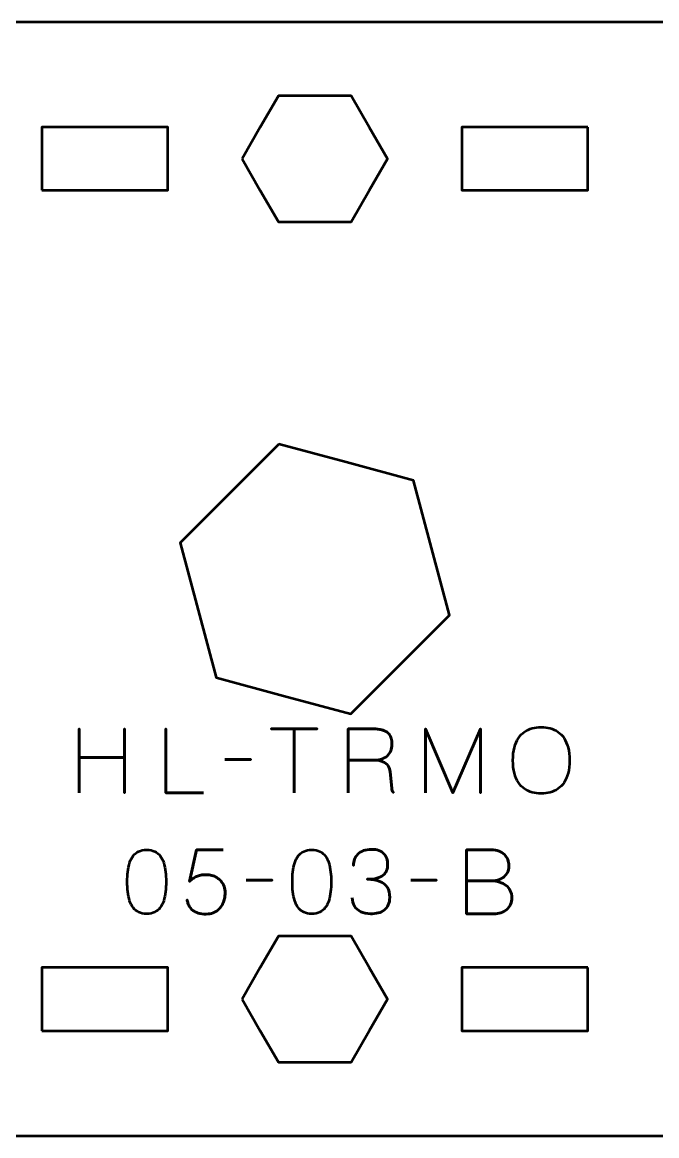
# Model space of a CAD drawing. Header units: centimetres. Extents: x -20.1 to -0.8, y -20.5 to -9.2.
# Drawn here: x -6.89 to -3.87, y -14.5 to -9.2 of the extents above; entities that cross this region are included whole.
import ezdxf

# ---------------------------------------------------------------- set-up
doc = ezdxf.new("R2010")
doc.units = ezdxf.units.CM
doc.header["$MEASUREMENT"] = 0
doc.layers.add('Layer 1', color=7, linetype='Continuous')

msp = doc.modelspace()

# ---------------------------------------------------------------- linework, layer by layer
at = {"layer": 'Layer 1', "lineweight": 53}
for points, knots in [([(-10.15, -9.69992), (-10.14992, -9.42286), (-9.92685, -9.19998), (-9.6499, -9.19998), (-9.6499, -9.19998), (-6.88331, -9.19998), (-4.11669, -9.19998), (-1.3501, -9.19998), (-1.3501, -9.19998), (-1.0731, -9.19998), (-0.85, -9.42307), (-0.85, -9.70007), (-0.85, -9.70007), (-0.85, -9.70007), (-0.85, -13.99993), (-0.85, -13.99993), (-0.85, -13.99993), (-0.85, -14.27706), (-1.0731, -14.50002), (-1.3501, -14.50002), (-1.3501, -14.50002), (-4.11669, -14.50002), (-6.88331, -14.50002), (-9.6499, -14.50002), (-9.6499, -14.50002), (-9.9269, -14.50002), (-10.15, -14.27693), (-10.15, -13.99993), (-10.15, -13.99993), (-10.15, -13.99993), (-10.15, -9.69992), (-10.15, -9.69992)], [0, 0, 0, 0, 0.125, 0.125, 0.125, 0.125, 0.25, 0.25, 0.25, 0.25, 0.375, 0.375, 0.375, 0.375, 0.5, 0.5, 0.5, 0.5, 0.625, 0.625, 0.625, 0.625, 0.75, 0.75, 0.75, 0.75, 0.875, 0.875, 0.875, 0.875, 1, 1, 1, 1]), ([(-5.84641, -9.85001), (-5.84641, -9.85001), (-5.75981, -9.7), (-5.75981, -9.7), (-5.75981, -9.7), (-5.75981, -9.7), (-5.67321, -9.55001), (-5.67321, -9.55001), (-5.67321, -9.55001), (-5.67321, -9.55001), (-5.5, -9.55001), (-5.5, -9.55001), (-5.5, -9.55001), (-5.5, -9.55001), (-5.32679, -9.55001), (-5.32679, -9.55001), (-5.32679, -9.55001), (-5.32679, -9.55001), (-5.24019, -9.7), (-5.24019, -9.7), (-5.24019, -9.7), (-5.24019, -9.7), (-5.15359, -9.85001), (-5.15359, -9.85001), (-5.15359, -9.85001), (-5.15359, -9.85001), (-5.24019, -10.00002), (-5.24019, -10.00002), (-5.24019, -10.00002), (-5.24019, -10.00002), (-5.32679, -10.15001), (-5.32679, -10.15001), (-5.32679, -10.15001), (-5.32679, -10.15001), (-5.5, -10.15001), (-5.5, -10.15001), (-5.5, -10.15001), (-5.5, -10.15001), (-5.67321, -10.15001), (-5.67321, -10.15001), (-5.67321, -10.15001), (-5.67321, -10.15001), (-5.75981, -10.00002), (-5.75981, -10.00002), (-5.75981, -10.00002), (-5.75981, -10.00002), (-5.84641, -9.85001), (-5.84641, -9.85001)], [0, 0, 0, 0, 0.0833333, 0.0833333, 0.0833333, 0.0833333, 0.1666667, 0.1666667, 0.1666667, 0.1666667, 0.25, 0.25, 0.25, 0.25, 0.3333333, 0.3333333, 0.3333333, 0.3333333, 0.4166667, 0.4166667, 0.4166667, 0.4166667, 0.5, 0.5, 0.5, 0.5, 0.5833333, 0.5833333, 0.5833333, 0.5833333, 0.6666667, 0.6666667, 0.6666667, 0.6666667, 0.75, 0.75, 0.75, 0.75, 0.8333333, 0.8333333, 0.8333333, 0.8333333, 0.9166667, 0.9166667, 0.9166667, 0.9166667, 1, 1, 1, 1]), ([(-6.79995, -9.99993), (-6.79995, -9.99993), (-6.79995, -9.69992), (-6.79995, -9.69992), (-6.79995, -9.69992), (-6.79995, -9.69992), (-6.19996, -9.69992), (-6.19996, -9.69992), (-6.19996, -9.69992), (-6.19996, -9.69992), (-6.19996, -9.99993), (-6.19996, -9.99993), (-6.19996, -9.99993), (-6.19996, -9.99993), (-6.79995, -9.99993), (-6.79995, -9.99993)], [0, 0, 0, 0, 0.25, 0.25, 0.25, 0.25, 0.5, 0.5, 0.5, 0.5, 0.75, 0.75, 0.75, 0.75, 1, 1, 1, 1]), ([(-4.20005, -9.69993), (-4.20005, -9.69993), (-4.20005, -9.99993), (-4.20005, -9.99993), (-4.20005, -9.99993), (-4.20005, -9.99993), (-4.80004, -9.99993), (-4.80004, -9.99993), (-4.80004, -9.99993), (-4.80004, -9.99993), (-4.80004, -9.69993), (-4.80004, -9.69993), (-4.80004, -9.69993), (-4.80004, -9.69993), (-4.20005, -9.69993), (-4.20005, -9.69993)], [0, 0, 0, 0, 0.25, 0.25, 0.25, 0.25, 0.5, 0.5, 0.5, 0.5, 0.75, 0.75, 0.75, 0.75, 1, 1, 1, 1]), ([(-5.67184, -11.20867), (-5.67184, -11.20867), (-5.35118, -11.29459), (-5.35118, -11.29459), (-5.35118, -11.29459), (-5.35118, -11.29459), (-5.03052, -11.38051), (-5.03052, -11.38051), (-5.03052, -11.38051), (-5.03052, -11.38051), (-4.94459, -11.70118), (-4.94459, -11.70118), (-4.94459, -11.70118), (-4.94459, -11.70118), (-4.85867, -12.02185), (-4.85867, -12.02185), (-4.85867, -12.02185), (-4.85867, -12.02185), (-5.09341, -12.25659), (-5.09341, -12.25659), (-5.09341, -12.25659), (-5.09341, -12.25659), (-5.32816, -12.49133), (-5.32816, -12.49133), (-5.32816, -12.49133), (-5.32816, -12.49133), (-5.64882, -12.40541), (-5.64882, -12.40541), (-5.64882, -12.40541), (-5.64882, -12.40541), (-5.96948, -12.31949), (-5.96948, -12.31949), (-5.96948, -12.31949), (-5.96948, -12.31949), (-6.05541, -11.99882), (-6.05541, -11.99882), (-6.05541, -11.99882), (-6.05541, -11.99882), (-6.14133, -11.67815), (-6.14133, -11.67815), (-6.14133, -11.67815), (-6.14133, -11.67815), (-5.90659, -11.44341), (-5.90659, -11.44341), (-5.90659, -11.44341), (-5.90659, -11.44341), (-5.67184, -11.20867), (-5.67184, -11.20867)], [0, 0, 0, 0, 0.0833333, 0.0833333, 0.0833333, 0.0833333, 0.1666667, 0.1666667, 0.1666667, 0.1666667, 0.25, 0.25, 0.25, 0.25, 0.3333333, 0.3333333, 0.3333333, 0.3333333, 0.4166667, 0.4166667, 0.4166667, 0.4166667, 0.5, 0.5, 0.5, 0.5, 0.5833333, 0.5833333, 0.5833333, 0.5833333, 0.6666667, 0.6666667, 0.6666667, 0.6666667, 0.75, 0.75, 0.75, 0.75, 0.8333333, 0.8333333, 0.8333333, 0.8333333, 0.9166667, 0.9166667, 0.9166667, 0.9166667, 1, 1, 1, 1]), ([(-5.84641, -13.85001), (-5.84641, -13.85001), (-5.75981, -13.7), (-5.75981, -13.7), (-5.75981, -13.7), (-5.75981, -13.7), (-5.67321, -13.55001), (-5.67321, -13.55001), (-5.67321, -13.55001), (-5.67321, -13.55001), (-5.5, -13.55001), (-5.5, -13.55001), (-5.5, -13.55001), (-5.5, -13.55001), (-5.32679, -13.55001), (-5.32679, -13.55001), (-5.32679, -13.55001), (-5.32679, -13.55001), (-5.24019, -13.7), (-5.24019, -13.7), (-5.24019, -13.7), (-5.24019, -13.7), (-5.15359, -13.85001), (-5.15359, -13.85001), (-5.15359, -13.85001), (-5.15359, -13.85001), (-5.24019, -14.00002), (-5.24019, -14.00002), (-5.24019, -14.00002), (-5.24019, -14.00002), (-5.32679, -14.15001), (-5.32679, -14.15001), (-5.32679, -14.15001), (-5.32679, -14.15001), (-5.5, -14.15001), (-5.5, -14.15001), (-5.5, -14.15001), (-5.5, -14.15001), (-5.67321, -14.15001), (-5.67321, -14.15001), (-5.67321, -14.15001), (-5.67321, -14.15001), (-5.75981, -14.00002), (-5.75981, -14.00002), (-5.75981, -14.00002), (-5.75981, -14.00002), (-5.84641, -13.85001), (-5.84641, -13.85001)], [0, 0, 0, 0, 0.0833333, 0.0833333, 0.0833333, 0.0833333, 0.1666667, 0.1666667, 0.1666667, 0.1666667, 0.25, 0.25, 0.25, 0.25, 0.3333333, 0.3333333, 0.3333333, 0.3333333, 0.4166667, 0.4166667, 0.4166667, 0.4166667, 0.5, 0.5, 0.5, 0.5, 0.5833333, 0.5833333, 0.5833333, 0.5833333, 0.6666667, 0.6666667, 0.6666667, 0.6666667, 0.75, 0.75, 0.75, 0.75, 0.8333333, 0.8333333, 0.8333333, 0.8333333, 0.9166667, 0.9166667, 0.9166667, 0.9166667, 1, 1, 1, 1]), ([(-6.79995, -13.99993), (-6.79995, -13.99993), (-6.79995, -13.69992), (-6.79995, -13.69992), (-6.79995, -13.69992), (-6.79995, -13.69992), (-6.19996, -13.69992), (-6.19996, -13.69992), (-6.19996, -13.69992), (-6.19996, -13.69992), (-6.19996, -13.99993), (-6.19996, -13.99993), (-6.19996, -13.99993), (-6.19996, -13.99993), (-6.79995, -13.99993), (-6.79995, -13.99993)], [0, 0, 0, 0, 0.25, 0.25, 0.25, 0.25, 0.5, 0.5, 0.5, 0.5, 0.75, 0.75, 0.75, 0.75, 1, 1, 1, 1]), ([(-4.20005, -13.69993), (-4.20005, -13.69993), (-4.20005, -13.99993), (-4.20005, -13.99993), (-4.20005, -13.99993), (-4.20005, -13.99993), (-4.80004, -13.99993), (-4.80004, -13.99993), (-4.80004, -13.99993), (-4.80004, -13.99993), (-4.80004, -13.69993), (-4.80004, -13.69993), (-4.80004, -13.69993), (-4.80004, -13.69993), (-4.20005, -13.69993), (-4.20005, -13.69993)], [0, 0, 0, 0, 0.25, 0.25, 0.25, 0.25, 0.5, 0.5, 0.5, 0.5, 0.75, 0.75, 0.75, 0.75, 1, 1, 1, 1])]:
    msp.add_open_spline(points, degree=3, knots=knots, dxfattribs=at)
at = {"layer": 'Layer 1', "color": 5, "lineweight": 53}
for points, knots in [([(-4.42157, -12.87092), (-4.40668, -12.87099), (-4.39257, -12.86923), (-4.3791, -12.86577), (-4.3791, -12.86577), (-4.36569, -12.86224), (-4.35342, -12.85674), (-4.3422, -12.84912), (-4.3422, -12.84912), (-4.33098, -12.84157), (-4.32124, -12.83162), (-4.31299, -12.81934), (-4.31299, -12.81934), (-4.30473, -12.80707), (-4.29838, -12.79218), (-4.29387, -12.77468), (-4.29387, -12.77468), (-4.28928, -12.75719), (-4.28702, -12.73679), (-4.28695, -12.71344), (-4.28695, -12.71344), (-4.28702, -12.69009), (-4.28928, -12.6697), (-4.29387, -12.65213), (-4.29387, -12.65213), (-4.29838, -12.63456), (-4.30473, -12.6196), (-4.31299, -12.60726), (-4.31299, -12.60726), (-4.32124, -12.59491), (-4.33098, -12.58489), (-4.3422, -12.5772), (-4.3422, -12.5772), (-4.35342, -12.56951), (-4.36569, -12.56394), (-4.3791, -12.56034), (-4.3791, -12.56034), (-4.39257, -12.55681), (-4.40668, -12.55505), (-4.42157, -12.55512), (-4.42157, -12.55512), (-4.43646, -12.55505), (-4.45057, -12.55681), (-4.46405, -12.56034), (-4.46405, -12.56034), (-4.47745, -12.56394), (-4.48973, -12.56951), (-4.50095, -12.5772), (-4.50095, -12.5772), (-4.51216, -12.58489), (-4.5219, -12.59491), (-4.53016, -12.60726), (-4.53016, -12.60726), (-4.53841, -12.6196), (-4.54476, -12.63456), (-4.54928, -12.65213), (-4.54928, -12.65213), (-4.55386, -12.6697), (-4.55612, -12.69009), (-4.55619, -12.71344), (-4.55619, -12.71344), (-4.55612, -12.73679), (-4.55386, -12.75719), (-4.54928, -12.77468), (-4.54928, -12.77468), (-4.54476, -12.79218), (-4.53841, -12.80707), (-4.53016, -12.81934), (-4.53016, -12.81934), (-4.5219, -12.83162), (-4.51216, -12.84157), (-4.50095, -12.84912), (-4.50095, -12.84912), (-4.48973, -12.85674), (-4.47745, -12.86224), (-4.46405, -12.86577), (-4.46405, -12.86577), (-4.45057, -12.86923), (-4.43646, -12.87099), (-4.42157, -12.87092)], [0, 0, 0, 0, 0.05, 0.05, 0.05, 0.05, 0.1, 0.1, 0.1, 0.1, 0.15, 0.15, 0.15, 0.15, 0.2, 0.2, 0.2, 0.2, 0.25, 0.25, 0.25, 0.25, 0.3, 0.3, 0.3, 0.3, 0.35, 0.35, 0.35, 0.35, 0.4, 0.4, 0.4, 0.4, 0.45, 0.45, 0.45, 0.45, 0.5, 0.5, 0.5, 0.5, 0.55, 0.55, 0.55, 0.55, 0.6, 0.6, 0.6, 0.6, 0.65, 0.65, 0.65, 0.65, 0.7, 0.7, 0.7, 0.7, 0.75, 0.75, 0.75, 0.75, 0.8, 0.8, 0.8, 0.8, 0.85, 0.85, 0.85, 0.85, 0.9, 0.9, 0.9, 0.9, 0.95, 0.95, 0.95, 0.95, 1, 1, 1, 1]), ([(-4.42157, -12.87092), (-4.40668, -12.87099), (-4.39257, -12.86923), (-4.3791, -12.86577), (-4.3791, -12.86577), (-4.36569, -12.86224), (-4.35342, -12.85674), (-4.3422, -12.84912), (-4.3422, -12.84912), (-4.33098, -12.84157), (-4.32124, -12.83162), (-4.31299, -12.81934), (-4.31299, -12.81934), (-4.30473, -12.80707), (-4.29838, -12.79218), (-4.29387, -12.77468), (-4.29387, -12.77468), (-4.28928, -12.75719), (-4.28702, -12.73679), (-4.28695, -12.71344), (-4.28695, -12.71344), (-4.28702, -12.69009), (-4.28928, -12.6697), (-4.29387, -12.65213), (-4.29387, -12.65213), (-4.29838, -12.63456), (-4.30473, -12.6196), (-4.31299, -12.60726), (-4.31299, -12.60726), (-4.32124, -12.59491), (-4.33098, -12.58489), (-4.3422, -12.5772), (-4.3422, -12.5772), (-4.35342, -12.56951), (-4.36569, -12.56394), (-4.3791, -12.56034), (-4.3791, -12.56034), (-4.39257, -12.55681), (-4.40668, -12.55505), (-4.42157, -12.55512), (-4.42157, -12.55512), (-4.43646, -12.55505), (-4.45057, -12.55681), (-4.46405, -12.56034), (-4.46405, -12.56034), (-4.47745, -12.56394), (-4.48973, -12.56951), (-4.50095, -12.5772), (-4.50095, -12.5772), (-4.51216, -12.58489), (-4.5219, -12.59491), (-4.53016, -12.60726), (-4.53016, -12.60726), (-4.53841, -12.6196), (-4.54476, -12.63456), (-4.54928, -12.65213), (-4.54928, -12.65213), (-4.55386, -12.6697), (-4.55612, -12.69009), (-4.55619, -12.71344), (-4.55619, -12.71344), (-4.55612, -12.73679), (-4.55386, -12.75719), (-4.54928, -12.77468), (-4.54928, -12.77468), (-4.54476, -12.79218), (-4.53841, -12.80707), (-4.53016, -12.81934), (-4.53016, -12.81934), (-4.5219, -12.83162), (-4.51216, -12.84157), (-4.50095, -12.84912), (-4.50095, -12.84912), (-4.48973, -12.85674), (-4.47745, -12.86224), (-4.46405, -12.86577), (-4.46405, -12.86577), (-4.45057, -12.86923), (-4.43646, -12.87099), (-4.42157, -12.87092)], [0, 0, 0, 0, 0.05, 0.05, 0.05, 0.05, 0.1, 0.1, 0.1, 0.1, 0.15, 0.15, 0.15, 0.15, 0.2, 0.2, 0.2, 0.2, 0.25, 0.25, 0.25, 0.25, 0.3, 0.3, 0.3, 0.3, 0.35, 0.35, 0.35, 0.35, 0.4, 0.4, 0.4, 0.4, 0.45, 0.45, 0.45, 0.45, 0.5, 0.5, 0.5, 0.5, 0.55, 0.55, 0.55, 0.55, 0.6, 0.6, 0.6, 0.6, 0.65, 0.65, 0.65, 0.65, 0.7, 0.7, 0.7, 0.7, 0.75, 0.75, 0.75, 0.75, 0.8, 0.8, 0.8, 0.8, 0.85, 0.85, 0.85, 0.85, 0.9, 0.9, 0.9, 0.9, 0.95, 0.95, 0.95, 0.95, 1, 1, 1, 1]), ([(-6.62161, -12.86838), (-6.62161, -12.86838), (-6.62161, -12.69947), (-6.62161, -12.69947), (-6.62161, -12.69947), (-6.62161, -12.69947), (-6.40614, -12.69947), (-6.40614, -12.69947), (-6.40614, -12.69947), (-6.40614, -12.69947), (-6.40614, -12.86838), (-6.40614, -12.86838), (-6.40614, -12.86838), (-6.40614, -12.86838), (-6.40614, -12.56358), (-6.40614, -12.56358), (-6.40614, -12.56358), (-6.40614, -12.56358), (-6.40614, -12.69947), (-6.40614, -12.69947), (-6.40614, -12.69947), (-6.40614, -12.69947), (-6.62161, -12.69947), (-6.62161, -12.69947), (-6.62161, -12.69947), (-6.62161, -12.69947), (-6.62161, -12.56358), (-6.62161, -12.56358), (-6.62161, -12.56358), (-6.62161, -12.56358), (-6.62161, -12.86838), (-6.62161, -12.86838)], [0, 0, 0, 0, 0.125, 0.125, 0.125, 0.125, 0.25, 0.25, 0.25, 0.25, 0.375, 0.375, 0.375, 0.375, 0.5, 0.5, 0.5, 0.5, 0.625, 0.625, 0.625, 0.625, 0.75, 0.75, 0.75, 0.75, 0.875, 0.875, 0.875, 0.875, 1, 1, 1, 1]), ([(-6.03022, -12.86838), (-6.03022, -12.86838), (-6.20844, -12.86838), (-6.20844, -12.86838), (-6.20844, -12.86838), (-6.20844, -12.86838), (-6.20844, -12.56316), (-6.20844, -12.56316), (-6.20844, -12.56316), (-6.20844, -12.56316), (-6.20844, -12.86838), (-6.20844, -12.86838), (-6.20844, -12.86838), (-6.20844, -12.86838), (-6.03022, -12.86838), (-6.03022, -12.86838)], [0, 0, 0, 0, 0.25, 0.25, 0.25, 0.25, 0.5, 0.5, 0.5, 0.5, 0.75, 0.75, 0.75, 0.75, 1, 1, 1, 1]), ([(-5.59843, -12.86838), (-5.59843, -12.86838), (-5.59843, -12.56316), (-5.59843, -12.56316), (-5.59843, -12.56316), (-5.59843, -12.56316), (-5.70807, -12.56316), (-5.70807, -12.56316), (-5.70807, -12.56316), (-5.70807, -12.56316), (-5.48794, -12.56316), (-5.48794, -12.56316), (-5.48794, -12.56316), (-5.48794, -12.56316), (-5.59843, -12.56316), (-5.59843, -12.56316), (-5.59843, -12.56316), (-5.59843, -12.56316), (-5.59843, -12.86838), (-5.59843, -12.86838)], [0, 0, 0, 0, 0.2, 0.2, 0.2, 0.2, 0.4, 0.4, 0.4, 0.4, 0.6, 0.6, 0.6, 0.6, 0.8, 0.8, 0.8, 0.8, 1, 1, 1, 1]), ([(-5.3402, -12.86838), (-5.3402, -12.86838), (-5.3402, -12.56316), (-5.3402, -12.56316), (-5.3402, -12.56316), (-5.3402, -12.56316), (-5.22886, -12.56316), (-5.22886, -12.56316), (-5.22886, -12.56316), (-5.21334, -12.56316), (-5.20008, -12.56422), (-5.18914, -12.56626), (-5.18914, -12.56626), (-5.17814, -12.56831), (-5.16903, -12.57127), (-5.16184, -12.57515), (-5.16184, -12.57515), (-5.15464, -12.57903), (-5.149, -12.58376), (-5.14483, -12.58933), (-5.14483, -12.58933), (-5.1406, -12.59484), (-5.13764, -12.60112), (-5.13573, -12.6081), (-5.13573, -12.6081), (-5.13383, -12.61509), (-5.1327, -12.62264), (-5.13235, -12.63089), (-5.13235, -12.63089), (-5.13185, -12.64126), (-5.13298, -12.65128), (-5.13566, -12.66095), (-5.13566, -12.66095), (-5.13841, -12.67068), (-5.14314, -12.67936), (-5.14984, -12.68712), (-5.14984, -12.68712), (-5.15662, -12.69489), (-5.16572, -12.70102), (-5.17729, -12.70561), (-5.17729, -12.70561), (-5.18886, -12.71013), (-5.20318, -12.71252), (-5.2204, -12.71259), (-5.2204, -12.71259), (-5.2204, -12.71259), (-5.3402, -12.71259), (-5.3402, -12.71259), (-5.3402, -12.71259), (-5.3402, -12.71259), (-5.2204, -12.71259), (-5.2204, -12.71259), (-5.2204, -12.71259), (-5.20354, -12.71252), (-5.18935, -12.71013), (-5.17785, -12.70561), (-5.17785, -12.70561), (-5.16635, -12.70102), (-5.15718, -12.69489), (-5.15034, -12.68712), (-5.15034, -12.68712), (-5.14349, -12.67936), (-5.1387, -12.67068), (-5.13587, -12.66095), (-5.13587, -12.66095), (-5.13305, -12.65128), (-5.13185, -12.64126), (-5.13235, -12.63089), (-5.13235, -12.63089), (-5.13277, -12.62059), (-5.13453, -12.61128), (-5.13764, -12.60295), (-5.13764, -12.60295), (-5.14067, -12.5947), (-5.14575, -12.58757), (-5.15281, -12.58164), (-5.15281, -12.58164), (-5.15986, -12.57572), (-5.1696, -12.57113), (-5.18195, -12.56796), (-5.18195, -12.56796), (-5.19429, -12.56478), (-5.20996, -12.56316), (-5.22886, -12.56316), (-5.22886, -12.56316), (-5.22886, -12.56316), (-5.3402, -12.56316), (-5.3402, -12.56316), (-5.3402, -12.56316), (-5.3402, -12.56316), (-5.3402, -12.86838), (-5.3402, -12.86838)], [0, 0, 0, 0, 0.0434783, 0.0434783, 0.0434783, 0.0434783, 0.0869565, 0.0869565, 0.0869565, 0.0869565, 0.1304348, 0.1304348, 0.1304348, 0.1304348, 0.173913, 0.173913, 0.173913, 0.173913, 0.2173913, 0.2173913, 0.2173913, 0.2173913, 0.2608696, 0.2608696, 0.2608696, 0.2608696, 0.3043478, 0.3043478, 0.3043478, 0.3043478, 0.3478261, 0.3478261, 0.3478261, 0.3478261, 0.3913043, 0.3913043, 0.3913043, 0.3913043, 0.4347826, 0.4347826, 0.4347826, 0.4347826, 0.4782609, 0.4782609, 0.4782609, 0.4782609, 0.5217391, 0.5217391, 0.5217391, 0.5217391, 0.5652174, 0.5652174, 0.5652174, 0.5652174, 0.6086957, 0.6086957, 0.6086957, 0.6086957, 0.6521739, 0.6521739, 0.6521739, 0.6521739, 0.6956522, 0.6956522, 0.6956522, 0.6956522, 0.7391304, 0.7391304, 0.7391304, 0.7391304, 0.7826087, 0.7826087, 0.7826087, 0.7826087, 0.826087, 0.826087, 0.826087, 0.826087, 0.8695652, 0.8695652, 0.8695652, 0.8695652, 0.9130435, 0.9130435, 0.9130435, 0.9130435, 0.9565217, 0.9565217, 0.9565217, 0.9565217, 1, 1, 1, 1]), ([(-4.97317, -12.86838), (-4.97317, -12.86838), (-4.97317, -12.56316), (-4.97317, -12.56316), (-4.97317, -12.56316), (-4.97317, -12.56316), (-4.84194, -12.86838), (-4.84194, -12.86838), (-4.84194, -12.86838), (-4.84194, -12.86838), (-4.71028, -12.56316), (-4.71028, -12.56316), (-4.71028, -12.56316), (-4.71028, -12.56316), (-4.71028, -12.86838), (-4.71028, -12.86838), (-4.71028, -12.86838), (-4.71028, -12.86838), (-4.71028, -12.56316), (-4.71028, -12.56316), (-4.71028, -12.56316), (-4.71028, -12.56316), (-4.84194, -12.86838), (-4.84194, -12.86838), (-4.84194, -12.86838), (-4.84194, -12.86838), (-4.97317, -12.56316), (-4.97317, -12.56316), (-4.97317, -12.56316), (-4.97317, -12.56316), (-4.97317, -12.86838), (-4.97317, -12.86838)], [0, 0, 0, 0, 0.125, 0.125, 0.125, 0.125, 0.25, 0.25, 0.25, 0.25, 0.375, 0.375, 0.375, 0.375, 0.5, 0.5, 0.5, 0.5, 0.625, 0.625, 0.625, 0.625, 0.75, 0.75, 0.75, 0.75, 0.875, 0.875, 0.875, 0.875, 1, 1, 1, 1]), ([(-5.9282, -12.70878), (-5.9282, -12.70878), (-5.80501, -12.70878), (-5.80501, -12.70878), (-5.80501, -12.70878), (-5.80501, -12.70878), (-5.9282, -12.70878), (-5.9282, -12.70878)], [0, 0, 0, 0, 0.5, 0.5, 0.5, 0.5, 1, 1, 1, 1]), ([(-5.12303, -12.86838), (-5.12585, -12.86633), (-5.12797, -12.86386), (-5.12952, -12.86097), (-5.12952, -12.86097), (-5.13108, -12.85808), (-5.13213, -12.85519), (-5.13277, -12.85236), (-5.13277, -12.85236), (-5.13333, -12.84961), (-5.13362, -12.84728), (-5.13362, -12.84552), (-5.13362, -12.84552), (-5.13362, -12.84552), (-5.14124, -12.76847), (-5.14124, -12.76847), (-5.14124, -12.76847), (-5.14208, -12.7574), (-5.14533, -12.74766), (-5.1509, -12.73933), (-5.1509, -12.73933), (-5.15655, -12.73094), (-5.16459, -12.72445), (-5.17517, -12.71972), (-5.17517, -12.71972), (-5.18569, -12.71506), (-5.19881, -12.71267), (-5.21447, -12.71259), (-5.21447, -12.71259), (-5.19881, -12.71267), (-5.18569, -12.71506), (-5.17517, -12.71972), (-5.17517, -12.71972), (-5.16459, -12.72445), (-5.15655, -12.73094), (-5.1509, -12.73933), (-5.1509, -12.73933), (-5.14533, -12.74766), (-5.14208, -12.7574), (-5.14124, -12.76847), (-5.14124, -12.76847), (-5.14124, -12.76847), (-5.13362, -12.84552), (-5.13362, -12.84552), (-5.13362, -12.84552), (-5.13362, -12.84728), (-5.13333, -12.84961), (-5.13277, -12.85236), (-5.13277, -12.85236), (-5.13213, -12.85519), (-5.13108, -12.85808), (-5.12952, -12.86097), (-5.12952, -12.86097), (-5.12797, -12.86386), (-5.12585, -12.86633), (-5.12303, -12.86838)], [0, 0, 0, 0, 0.0714286, 0.0714286, 0.0714286, 0.0714286, 0.1428571, 0.1428571, 0.1428571, 0.1428571, 0.2142857, 0.2142857, 0.2142857, 0.2142857, 0.2857143, 0.2857143, 0.2857143, 0.2857143, 0.3571429, 0.3571429, 0.3571429, 0.3571429, 0.4285714, 0.4285714, 0.4285714, 0.4285714, 0.5, 0.5, 0.5, 0.5, 0.5714286, 0.5714286, 0.5714286, 0.5714286, 0.6428571, 0.6428571, 0.6428571, 0.6428571, 0.7142857, 0.7142857, 0.7142857, 0.7142857, 0.7857143, 0.7857143, 0.7857143, 0.7857143, 0.8571429, 0.8571429, 0.8571429, 0.8571429, 0.9285714, 0.9285714, 0.9285714, 0.9285714, 1, 1, 1, 1]), ([(-6.30051, -13.44369), (-6.2857, -13.44362), (-6.27293, -13.44101), (-6.26227, -13.43593), (-6.26227, -13.43593), (-6.25169, -13.43085), (-6.24287, -13.42358), (-6.23582, -13.41434), (-6.23582, -13.41434), (-6.22883, -13.40503), (-6.22333, -13.39402), (-6.21924, -13.38132), (-6.21924, -13.38132), (-6.21521, -13.36862), (-6.21232, -13.35472), (-6.2107, -13.33948), (-6.2107, -13.33948), (-6.209, -13.32424), (-6.20816, -13.30822), (-6.20823, -13.29129), (-6.20823, -13.29129), (-6.20816, -13.27443), (-6.209, -13.25841), (-6.2107, -13.24324), (-6.2107, -13.24324), (-6.21232, -13.22807), (-6.21521, -13.2141), (-6.21924, -13.2014), (-6.21924, -13.2014), (-6.22333, -13.18877), (-6.22883, -13.17777), (-6.23582, -13.16838), (-6.23582, -13.16838), (-6.24287, -13.15907), (-6.25169, -13.1518), (-6.26227, -13.14672), (-6.26227, -13.14672), (-6.27293, -13.14157), (-6.2857, -13.13896), (-6.30051, -13.13889), (-6.30051, -13.13889), (-6.31533, -13.13896), (-6.3281, -13.14157), (-6.33876, -13.14672), (-6.33876, -13.14672), (-6.34934, -13.1518), (-6.35816, -13.15907), (-6.36521, -13.16838), (-6.36521, -13.16838), (-6.3722, -13.17777), (-6.3777, -13.18877), (-6.38179, -13.2014), (-6.38179, -13.2014), (-6.38582, -13.2141), (-6.38871, -13.22807), (-6.39033, -13.24324), (-6.39033, -13.24324), (-6.39202, -13.25841), (-6.39287, -13.27443), (-6.3928, -13.29129), (-6.3928, -13.29129), (-6.39287, -13.30822), (-6.39202, -13.32424), (-6.39033, -13.33948), (-6.39033, -13.33948), (-6.38871, -13.35472), (-6.38582, -13.36862), (-6.38179, -13.38132), (-6.38179, -13.38132), (-6.3777, -13.39402), (-6.3722, -13.40503), (-6.36521, -13.41434), (-6.36521, -13.41434), (-6.35816, -13.42358), (-6.34934, -13.43085), (-6.33876, -13.43593), (-6.33876, -13.43593), (-6.3281, -13.44101), (-6.31533, -13.44362), (-6.30051, -13.44369)], [0, 0, 0, 0, 0.05, 0.05, 0.05, 0.05, 0.1, 0.1, 0.1, 0.1, 0.15, 0.15, 0.15, 0.15, 0.2, 0.2, 0.2, 0.2, 0.25, 0.25, 0.25, 0.25, 0.3, 0.3, 0.3, 0.3, 0.35, 0.35, 0.35, 0.35, 0.4, 0.4, 0.4, 0.4, 0.45, 0.45, 0.45, 0.45, 0.5, 0.5, 0.5, 0.5, 0.55, 0.55, 0.55, 0.55, 0.6, 0.6, 0.6, 0.6, 0.65, 0.65, 0.65, 0.65, 0.7, 0.7, 0.7, 0.7, 0.75, 0.75, 0.75, 0.75, 0.8, 0.8, 0.8, 0.8, 0.85, 0.85, 0.85, 0.85, 0.9, 0.9, 0.9, 0.9, 0.95, 0.95, 0.95, 0.95, 1, 1, 1, 1]), ([(-6.30051, -13.44369), (-6.2857, -13.44362), (-6.27293, -13.44101), (-6.26227, -13.43593), (-6.26227, -13.43593), (-6.25169, -13.43085), (-6.24287, -13.42358), (-6.23582, -13.41434), (-6.23582, -13.41434), (-6.22883, -13.40503), (-6.22333, -13.39402), (-6.21924, -13.38132), (-6.21924, -13.38132), (-6.21521, -13.36862), (-6.21232, -13.35472), (-6.2107, -13.33948), (-6.2107, -13.33948), (-6.209, -13.32424), (-6.20816, -13.30822), (-6.20823, -13.29129), (-6.20823, -13.29129), (-6.20816, -13.27443), (-6.209, -13.25841), (-6.2107, -13.24324), (-6.2107, -13.24324), (-6.21232, -13.22807), (-6.21521, -13.2141), (-6.21924, -13.2014), (-6.21924, -13.2014), (-6.22333, -13.18877), (-6.22883, -13.17777), (-6.23582, -13.16838), (-6.23582, -13.16838), (-6.24287, -13.15907), (-6.25169, -13.1518), (-6.26227, -13.14672), (-6.26227, -13.14672), (-6.27293, -13.14157), (-6.2857, -13.13896), (-6.30051, -13.13889), (-6.30051, -13.13889), (-6.31533, -13.13896), (-6.3281, -13.14157), (-6.33876, -13.14672), (-6.33876, -13.14672), (-6.34934, -13.1518), (-6.35816, -13.15907), (-6.36521, -13.16838), (-6.36521, -13.16838), (-6.3722, -13.17777), (-6.3777, -13.18877), (-6.38179, -13.2014), (-6.38179, -13.2014), (-6.38582, -13.2141), (-6.38871, -13.22807), (-6.39033, -13.24324), (-6.39033, -13.24324), (-6.39202, -13.25841), (-6.39287, -13.27443), (-6.3928, -13.29129), (-6.3928, -13.29129), (-6.39287, -13.30822), (-6.39202, -13.32424), (-6.39033, -13.33948), (-6.39033, -13.33948), (-6.38871, -13.35472), (-6.38582, -13.36862), (-6.38179, -13.38132), (-6.38179, -13.38132), (-6.3777, -13.39402), (-6.3722, -13.40503), (-6.36521, -13.41434), (-6.36521, -13.41434), (-6.35816, -13.42358), (-6.34934, -13.43085), (-6.33876, -13.43593), (-6.33876, -13.43593), (-6.3281, -13.44101), (-6.31533, -13.44362), (-6.30051, -13.44369)], [0, 0, 0, 0, 0.05, 0.05, 0.05, 0.05, 0.1, 0.1, 0.1, 0.1, 0.15, 0.15, 0.15, 0.15, 0.2, 0.2, 0.2, 0.2, 0.25, 0.25, 0.25, 0.25, 0.3, 0.3, 0.3, 0.3, 0.35, 0.35, 0.35, 0.35, 0.4, 0.4, 0.4, 0.4, 0.45, 0.45, 0.45, 0.45, 0.5, 0.5, 0.5, 0.5, 0.55, 0.55, 0.55, 0.55, 0.6, 0.6, 0.6, 0.6, 0.65, 0.65, 0.65, 0.65, 0.7, 0.7, 0.7, 0.7, 0.75, 0.75, 0.75, 0.75, 0.8, 0.8, 0.8, 0.8, 0.85, 0.85, 0.85, 0.85, 0.9, 0.9, 0.9, 0.9, 0.95, 0.95, 0.95, 0.95, 1, 1, 1, 1]), ([(-5.93645, -13.13847), (-5.93645, -13.13847), (-6.06345, -13.13847), (-6.06345, -13.13847), (-6.06345, -13.13847), (-6.06345, -13.13847), (-6.09732, -13.29002), (-6.09732, -13.29002), (-6.09732, -13.29002), (-6.09139, -13.28494), (-6.08575, -13.28036), (-6.08031, -13.27633), (-6.08031, -13.27633), (-6.07495, -13.27231), (-6.06931, -13.26893), (-6.06331, -13.2661), (-6.06331, -13.2661), (-6.05738, -13.26328), (-6.05061, -13.26116), (-6.04299, -13.25968), (-6.04299, -13.25968), (-6.03544, -13.2582), (-6.02641, -13.25742), (-6.01604, -13.25742), (-6.01604, -13.25742), (-6.00757, -13.25742), (-5.9991, -13.25855), (-5.99064, -13.26088), (-5.99064, -13.26088), (-5.98217, -13.26314), (-5.97413, -13.2666), (-5.96651, -13.27118), (-5.96651, -13.27118), (-5.95882, -13.27584), (-5.95204, -13.28163), (-5.94612, -13.28861), (-5.94612, -13.28861), (-5.94012, -13.2956), (-5.93539, -13.30378), (-5.93201, -13.31316), (-5.93201, -13.31316), (-5.92855, -13.32255), (-5.92679, -13.3332), (-5.92672, -13.34505), (-5.92672, -13.34505), (-5.92664, -13.34943), (-5.92714, -13.35493), (-5.92813, -13.36142), (-5.92813, -13.36142), (-5.92904, -13.36791), (-5.93074, -13.37497), (-5.93314, -13.38245), (-5.93314, -13.38245), (-5.93553, -13.38993), (-5.93892, -13.39734), (-5.94322, -13.40467), (-5.94322, -13.40467), (-5.94753, -13.41201), (-5.95303, -13.41871), (-5.95966, -13.42478), (-5.95966, -13.42478), (-5.9663, -13.43085), (-5.97434, -13.43572), (-5.98372, -13.43939), (-5.98372, -13.43939), (-5.99318, -13.44298), (-6.00426, -13.44489), (-6.01688, -13.44496), (-6.01688, -13.44496), (-6.03198, -13.44489), (-6.04468, -13.44327), (-6.05498, -13.44023), (-6.05498, -13.44023), (-6.06529, -13.43713), (-6.07368, -13.43311), (-6.08017, -13.42803), (-6.08017, -13.42803), (-6.08673, -13.42295), (-6.09181, -13.41737), (-6.09548, -13.41131), (-6.09548, -13.41131), (-6.09915, -13.40524), (-6.1019, -13.39917), (-6.10374, -13.3931), (-6.10374, -13.3931), (-6.10557, -13.38703), (-6.10698, -13.38146), (-6.1079, -13.37638), (-6.1079, -13.37638), (-6.10698, -13.38146), (-6.10557, -13.38703), (-6.10374, -13.3931), (-6.10374, -13.3931), (-6.1019, -13.39917), (-6.09915, -13.40524), (-6.09548, -13.41131), (-6.09548, -13.41131), (-6.09181, -13.41737), (-6.08673, -13.42295), (-6.08017, -13.42803), (-6.08017, -13.42803), (-6.07368, -13.43311), (-6.06529, -13.43713), (-6.05498, -13.44023), (-6.05498, -13.44023), (-6.04468, -13.44327), (-6.03198, -13.44489), (-6.01688, -13.44496), (-6.01688, -13.44496), (-6.00426, -13.44489), (-5.99318, -13.44298), (-5.98372, -13.43939), (-5.98372, -13.43939), (-5.97434, -13.43572), (-5.9663, -13.43085), (-5.95966, -13.42478), (-5.95966, -13.42478), (-5.95303, -13.41871), (-5.94753, -13.41201), (-5.94322, -13.40467), (-5.94322, -13.40467), (-5.93892, -13.39734), (-5.93553, -13.38993), (-5.93314, -13.38245), (-5.93314, -13.38245), (-5.93074, -13.37497), (-5.92904, -13.36791), (-5.92813, -13.36142), (-5.92813, -13.36142), (-5.92714, -13.35493), (-5.92664, -13.34943), (-5.92672, -13.34505), (-5.92672, -13.34505), (-5.92679, -13.3332), (-5.92855, -13.32255), (-5.93201, -13.31316), (-5.93201, -13.31316), (-5.93539, -13.30378), (-5.94012, -13.2956), (-5.94612, -13.28861), (-5.94612, -13.28861), (-5.95204, -13.28163), (-5.95882, -13.27584), (-5.96651, -13.27118), (-5.96651, -13.27118), (-5.97413, -13.2666), (-5.98217, -13.26314), (-5.99064, -13.26088), (-5.99064, -13.26088), (-5.9991, -13.25855), (-6.00757, -13.25742), (-6.01604, -13.25742), (-6.01604, -13.25742), (-6.02641, -13.25742), (-6.03544, -13.2582), (-6.04299, -13.25968), (-6.04299, -13.25968), (-6.05061, -13.26116), (-6.05738, -13.26328), (-6.06331, -13.2661), (-6.06331, -13.2661), (-6.06931, -13.26893), (-6.07495, -13.27231), (-6.08031, -13.27633), (-6.08031, -13.27633), (-6.08575, -13.28036), (-6.09139, -13.28494), (-6.09732, -13.29002), (-6.09732, -13.29002), (-6.09732, -13.29002), (-6.06345, -13.13847), (-6.06345, -13.13847), (-6.06345, -13.13847), (-6.06345, -13.13847), (-5.93645, -13.13847), (-5.93645, -13.13847)], [0, 0, 0, 0, 0.0227273, 0.0227273, 0.0227273, 0.0227273, 0.0454545, 0.0454545, 0.0454545, 0.0454545, 0.0681818, 0.0681818, 0.0681818, 0.0681818, 0.0909091, 0.0909091, 0.0909091, 0.0909091, 0.1136364, 0.1136364, 0.1136364, 0.1136364, 0.1363636, 0.1363636, 0.1363636, 0.1363636, 0.1590909, 0.1590909, 0.1590909, 0.1590909, 0.1818182, 0.1818182, 0.1818182, 0.1818182, 0.2045455, 0.2045455, 0.2045455, 0.2045455, 0.2272727, 0.2272727, 0.2272727, 0.2272727, 0.25, 0.25, 0.25, 0.25, 0.2727273, 0.2727273, 0.2727273, 0.2727273, 0.2954545, 0.2954545, 0.2954545, 0.2954545, 0.3181818, 0.3181818, 0.3181818, 0.3181818, 0.3409091, 0.3409091, 0.3409091, 0.3409091, 0.3636364, 0.3636364, 0.3636364, 0.3636364, 0.3863636, 0.3863636, 0.3863636, 0.3863636, 0.4090909, 0.4090909, 0.4090909, 0.4090909, 0.4318182, 0.4318182, 0.4318182, 0.4318182, 0.4545455, 0.4545455, 0.4545455, 0.4545455, 0.4772727, 0.4772727, 0.4772727, 0.4772727, 0.5, 0.5, 0.5, 0.5, 0.5227273, 0.5227273, 0.5227273, 0.5227273, 0.5454545, 0.5454545, 0.5454545, 0.5454545, 0.5681818, 0.5681818, 0.5681818, 0.5681818, 0.5909091, 0.5909091, 0.5909091, 0.5909091, 0.6136364, 0.6136364, 0.6136364, 0.6136364, 0.6363636, 0.6363636, 0.6363636, 0.6363636, 0.6590909, 0.6590909, 0.6590909, 0.6590909, 0.6818182, 0.6818182, 0.6818182, 0.6818182, 0.7045455, 0.7045455, 0.7045455, 0.7045455, 0.7272727, 0.7272727, 0.7272727, 0.7272727, 0.75, 0.75, 0.75, 0.75, 0.7727273, 0.7727273, 0.7727273, 0.7727273, 0.7954545, 0.7954545, 0.7954545, 0.7954545, 0.8181818, 0.8181818, 0.8181818, 0.8181818, 0.8409091, 0.8409091, 0.8409091, 0.8409091, 0.8636364, 0.8636364, 0.8636364, 0.8636364, 0.8863636, 0.8863636, 0.8863636, 0.8863636, 0.9090909, 0.9090909, 0.9090909, 0.9090909, 0.9318182, 0.9318182, 0.9318182, 0.9318182, 0.9545455, 0.9545455, 0.9545455, 0.9545455, 0.9772727, 0.9772727, 0.9772727, 0.9772727, 1, 1, 1, 1]), ([(-5.51439, -13.44369), (-5.49958, -13.44362), (-5.48681, -13.44101), (-5.47615, -13.43593), (-5.47615, -13.43593), (-5.46557, -13.43085), (-5.45675, -13.42358), (-5.4497, -13.41434), (-5.4497, -13.41434), (-5.44271, -13.40503), (-5.43721, -13.39402), (-5.43312, -13.38132), (-5.43312, -13.38132), (-5.42909, -13.36862), (-5.4262, -13.35472), (-5.42458, -13.33948), (-5.42458, -13.33948), (-5.42288, -13.32424), (-5.42204, -13.30822), (-5.42211, -13.29129), (-5.42211, -13.29129), (-5.42204, -13.27443), (-5.42288, -13.25841), (-5.42458, -13.24324), (-5.42458, -13.24324), (-5.4262, -13.22807), (-5.42909, -13.2141), (-5.43312, -13.2014), (-5.43312, -13.2014), (-5.43721, -13.18877), (-5.44271, -13.17777), (-5.4497, -13.16838), (-5.4497, -13.16838), (-5.45675, -13.15907), (-5.46557, -13.1518), (-5.47615, -13.14672), (-5.47615, -13.14672), (-5.48681, -13.14157), (-5.49958, -13.13896), (-5.51439, -13.13889), (-5.51439, -13.13889), (-5.52921, -13.13896), (-5.54198, -13.14157), (-5.55264, -13.14672), (-5.55264, -13.14672), (-5.56322, -13.1518), (-5.57204, -13.15907), (-5.57909, -13.16838), (-5.57909, -13.16838), (-5.58608, -13.17777), (-5.59158, -13.18877), (-5.59567, -13.2014), (-5.59567, -13.2014), (-5.5997, -13.2141), (-5.60259, -13.22807), (-5.60421, -13.24324), (-5.60421, -13.24324), (-5.6059, -13.25841), (-5.60675, -13.27443), (-5.60668, -13.29129), (-5.60668, -13.29129), (-5.60675, -13.30822), (-5.6059, -13.32424), (-5.60421, -13.33948), (-5.60421, -13.33948), (-5.60259, -13.35472), (-5.5997, -13.36862), (-5.59567, -13.38132), (-5.59567, -13.38132), (-5.59158, -13.39402), (-5.58608, -13.40503), (-5.57909, -13.41434), (-5.57909, -13.41434), (-5.57204, -13.42358), (-5.56322, -13.43085), (-5.55264, -13.43593), (-5.55264, -13.43593), (-5.54198, -13.44101), (-5.52921, -13.44362), (-5.51439, -13.44369)], [0, 0, 0, 0, 0.05, 0.05, 0.05, 0.05, 0.1, 0.1, 0.1, 0.1, 0.15, 0.15, 0.15, 0.15, 0.2, 0.2, 0.2, 0.2, 0.25, 0.25, 0.25, 0.25, 0.3, 0.3, 0.3, 0.3, 0.35, 0.35, 0.35, 0.35, 0.4, 0.4, 0.4, 0.4, 0.45, 0.45, 0.45, 0.45, 0.5, 0.5, 0.5, 0.5, 0.55, 0.55, 0.55, 0.55, 0.6, 0.6, 0.6, 0.6, 0.65, 0.65, 0.65, 0.65, 0.7, 0.7, 0.7, 0.7, 0.75, 0.75, 0.75, 0.75, 0.8, 0.8, 0.8, 0.8, 0.85, 0.85, 0.85, 0.85, 0.9, 0.9, 0.9, 0.9, 0.95, 0.95, 0.95, 0.95, 1, 1, 1, 1]), ([(-5.51439, -13.44369), (-5.49958, -13.44362), (-5.48681, -13.44101), (-5.47615, -13.43593), (-5.47615, -13.43593), (-5.46557, -13.43085), (-5.45675, -13.42358), (-5.4497, -13.41434), (-5.4497, -13.41434), (-5.44271, -13.40503), (-5.43721, -13.39402), (-5.43312, -13.38132), (-5.43312, -13.38132), (-5.42909, -13.36862), (-5.4262, -13.35472), (-5.42458, -13.33948), (-5.42458, -13.33948), (-5.42288, -13.32424), (-5.42204, -13.30822), (-5.42211, -13.29129), (-5.42211, -13.29129), (-5.42204, -13.27443), (-5.42288, -13.25841), (-5.42458, -13.24324), (-5.42458, -13.24324), (-5.4262, -13.22807), (-5.42909, -13.2141), (-5.43312, -13.2014), (-5.43312, -13.2014), (-5.43721, -13.18877), (-5.44271, -13.17777), (-5.4497, -13.16838), (-5.4497, -13.16838), (-5.45675, -13.15907), (-5.46557, -13.1518), (-5.47615, -13.14672), (-5.47615, -13.14672), (-5.48681, -13.14157), (-5.49958, -13.13896), (-5.51439, -13.13889), (-5.51439, -13.13889), (-5.52921, -13.13896), (-5.54198, -13.14157), (-5.55264, -13.14672), (-5.55264, -13.14672), (-5.56322, -13.1518), (-5.57204, -13.15907), (-5.57909, -13.16838), (-5.57909, -13.16838), (-5.58608, -13.17777), (-5.59158, -13.18877), (-5.59567, -13.2014), (-5.59567, -13.2014), (-5.5997, -13.2141), (-5.60259, -13.22807), (-5.60421, -13.24324), (-5.60421, -13.24324), (-5.6059, -13.25841), (-5.60675, -13.27443), (-5.60668, -13.29129), (-5.60668, -13.29129), (-5.60675, -13.30822), (-5.6059, -13.32424), (-5.60421, -13.33948), (-5.60421, -13.33948), (-5.60259, -13.35472), (-5.5997, -13.36862), (-5.59567, -13.38132), (-5.59567, -13.38132), (-5.59158, -13.39402), (-5.58608, -13.40503), (-5.57909, -13.41434), (-5.57909, -13.41434), (-5.57204, -13.42358), (-5.56322, -13.43085), (-5.55264, -13.43593), (-5.55264, -13.43593), (-5.54198, -13.44101), (-5.52921, -13.44362), (-5.51439, -13.44369)], [0, 0, 0, 0, 0.05, 0.05, 0.05, 0.05, 0.1, 0.1, 0.1, 0.1, 0.15, 0.15, 0.15, 0.15, 0.2, 0.2, 0.2, 0.2, 0.25, 0.25, 0.25, 0.25, 0.3, 0.3, 0.3, 0.3, 0.35, 0.35, 0.35, 0.35, 0.4, 0.4, 0.4, 0.4, 0.45, 0.45, 0.45, 0.45, 0.5, 0.5, 0.5, 0.5, 0.55, 0.55, 0.55, 0.55, 0.6, 0.6, 0.6, 0.6, 0.65, 0.65, 0.65, 0.65, 0.7, 0.7, 0.7, 0.7, 0.75, 0.75, 0.75, 0.75, 0.8, 0.8, 0.8, 0.8, 0.85, 0.85, 0.85, 0.85, 0.9, 0.9, 0.9, 0.9, 0.95, 0.95, 0.95, 0.95, 1, 1, 1, 1]), ([(-5.32178, -13.36707), (-5.32171, -13.38231), (-5.31818, -13.39557), (-5.3112, -13.40707), (-5.3112, -13.40707), (-5.30421, -13.4185), (-5.29426, -13.42746), (-5.28128, -13.43388), (-5.28128, -13.43388), (-5.2683, -13.4403), (-5.25271, -13.44355), (-5.23457, -13.44369), (-5.23457, -13.44369), (-5.22096, -13.44369), (-5.20861, -13.44228), (-5.19739, -13.43932), (-5.19739, -13.43932), (-5.18624, -13.43635), (-5.17665, -13.43177), (-5.16853, -13.42549), (-5.16853, -13.42549), (-5.16042, -13.41921), (-5.15421, -13.41109), (-5.14977, -13.40122), (-5.14977, -13.40122), (-5.14539, -13.39127), (-5.14321, -13.37934), (-5.14314, -13.36537), (-5.14314, -13.36537), (-5.14306, -13.34675), (-5.14687, -13.33101), (-5.15442, -13.31824), (-5.15442, -13.31824), (-5.16197, -13.30547), (-5.17369, -13.29588), (-5.18942, -13.28932), (-5.18942, -13.28932), (-5.20515, -13.28275), (-5.22533, -13.27944), (-5.24981, -13.27944), (-5.24981, -13.27944), (-5.23154, -13.27951), (-5.21623, -13.27782), (-5.20374, -13.27436), (-5.20374, -13.27436), (-5.19132, -13.2709), (-5.18138, -13.26603), (-5.1739, -13.25968), (-5.1739, -13.25968), (-5.16642, -13.2534), (-5.16099, -13.24592), (-5.15774, -13.23732), (-5.15774, -13.23732), (-5.15442, -13.22878), (-5.1528, -13.2194), (-5.15287, -13.20917), (-5.15287, -13.20917), (-5.1528, -13.19893), (-5.15421, -13.18948), (-5.15703, -13.18073), (-5.15703, -13.18073), (-5.15979, -13.17198), (-5.1643, -13.16429), (-5.17044, -13.15773), (-5.17044, -13.15773), (-5.17658, -13.15117), (-5.18469, -13.14602), (-5.19464, -13.14235), (-5.19464, -13.14235), (-5.20466, -13.13868), (-5.21687, -13.13685), (-5.23119, -13.13678), (-5.23119, -13.13678), (-5.24544, -13.13685), (-5.25793, -13.13896), (-5.26851, -13.14306), (-5.26851, -13.14306), (-5.27917, -13.14715), (-5.28791, -13.15272), (-5.29497, -13.15985), (-5.29497, -13.15985), (-5.30195, -13.16697), (-5.30718, -13.17509), (-5.31063, -13.18426), (-5.31063, -13.18426), (-5.31416, -13.19343), (-5.31585, -13.20317), (-5.31585, -13.2134), (-5.31585, -13.2134), (-5.31585, -13.20317), (-5.31416, -13.19343), (-5.31063, -13.18426), (-5.31063, -13.18426), (-5.30718, -13.17509), (-5.30195, -13.16697), (-5.29497, -13.15985), (-5.29497, -13.15985), (-5.28791, -13.15272), (-5.27917, -13.14715), (-5.26851, -13.14306), (-5.26851, -13.14306), (-5.25793, -13.13896), (-5.24544, -13.13685), (-5.23119, -13.13678), (-5.23119, -13.13678), (-5.21687, -13.13685), (-5.20466, -13.13868), (-5.19464, -13.14235), (-5.19464, -13.14235), (-5.18469, -13.14602), (-5.17658, -13.15117), (-5.17044, -13.15773), (-5.17044, -13.15773), (-5.1643, -13.16429), (-5.15979, -13.17198), (-5.15703, -13.18073), (-5.15703, -13.18073), (-5.15421, -13.18948), (-5.1528, -13.19893), (-5.15287, -13.20917), (-5.15287, -13.20917), (-5.1528, -13.2194), (-5.15442, -13.22878), (-5.15774, -13.23732), (-5.15774, -13.23732), (-5.16099, -13.24592), (-5.16642, -13.2534), (-5.1739, -13.25968), (-5.1739, -13.25968), (-5.18138, -13.26603), (-5.19132, -13.2709), (-5.20374, -13.27436), (-5.20374, -13.27436), (-5.21623, -13.27782), (-5.23154, -13.27951), (-5.24981, -13.27944), (-5.24981, -13.27944), (-5.22533, -13.27944), (-5.20515, -13.28275), (-5.18942, -13.28932), (-5.18942, -13.28932), (-5.17369, -13.29588), (-5.16197, -13.30547), (-5.15442, -13.31824), (-5.15442, -13.31824), (-5.14687, -13.33101), (-5.14306, -13.34675), (-5.14314, -13.36537), (-5.14314, -13.36537), (-5.14321, -13.37934), (-5.14539, -13.39127), (-5.14977, -13.40122), (-5.14977, -13.40122), (-5.15421, -13.41109), (-5.16042, -13.41921), (-5.16853, -13.42549), (-5.16853, -13.42549), (-5.17665, -13.43177), (-5.18624, -13.43635), (-5.19739, -13.43932), (-5.19739, -13.43932), (-5.20861, -13.44228), (-5.22096, -13.44369), (-5.23457, -13.44369), (-5.23457, -13.44369), (-5.25271, -13.44355), (-5.2683, -13.4403), (-5.28128, -13.43388), (-5.28128, -13.43388), (-5.29426, -13.42746), (-5.30421, -13.4185), (-5.3112, -13.40707), (-5.3112, -13.40707), (-5.31818, -13.39557), (-5.32171, -13.38231), (-5.32178, -13.36707)], [0, 0, 0, 0, 0.0227273, 0.0227273, 0.0227273, 0.0227273, 0.0454545, 0.0454545, 0.0454545, 0.0454545, 0.0681818, 0.0681818, 0.0681818, 0.0681818, 0.0909091, 0.0909091, 0.0909091, 0.0909091, 0.1136364, 0.1136364, 0.1136364, 0.1136364, 0.1363636, 0.1363636, 0.1363636, 0.1363636, 0.1590909, 0.1590909, 0.1590909, 0.1590909, 0.1818182, 0.1818182, 0.1818182, 0.1818182, 0.2045455, 0.2045455, 0.2045455, 0.2045455, 0.2272727, 0.2272727, 0.2272727, 0.2272727, 0.25, 0.25, 0.25, 0.25, 0.2727273, 0.2727273, 0.2727273, 0.2727273, 0.2954545, 0.2954545, 0.2954545, 0.2954545, 0.3181818, 0.3181818, 0.3181818, 0.3181818, 0.3409091, 0.3409091, 0.3409091, 0.3409091, 0.3636364, 0.3636364, 0.3636364, 0.3636364, 0.3863636, 0.3863636, 0.3863636, 0.3863636, 0.4090909, 0.4090909, 0.4090909, 0.4090909, 0.4318182, 0.4318182, 0.4318182, 0.4318182, 0.4545455, 0.4545455, 0.4545455, 0.4545455, 0.4772727, 0.4772727, 0.4772727, 0.4772727, 0.5, 0.5, 0.5, 0.5, 0.5227273, 0.5227273, 0.5227273, 0.5227273, 0.5454545, 0.5454545, 0.5454545, 0.5454545, 0.5681818, 0.5681818, 0.5681818, 0.5681818, 0.5909091, 0.5909091, 0.5909091, 0.5909091, 0.6136364, 0.6136364, 0.6136364, 0.6136364, 0.6363636, 0.6363636, 0.6363636, 0.6363636, 0.6590909, 0.6590909, 0.6590909, 0.6590909, 0.6818182, 0.6818182, 0.6818182, 0.6818182, 0.7045455, 0.7045455, 0.7045455, 0.7045455, 0.7272727, 0.7272727, 0.7272727, 0.7272727, 0.75, 0.75, 0.75, 0.75, 0.7727273, 0.7727273, 0.7727273, 0.7727273, 0.7954545, 0.7954545, 0.7954545, 0.7954545, 0.8181818, 0.8181818, 0.8181818, 0.8181818, 0.8409091, 0.8409091, 0.8409091, 0.8409091, 0.8636364, 0.8636364, 0.8636364, 0.8636364, 0.8863636, 0.8863636, 0.8863636, 0.8863636, 0.9090909, 0.9090909, 0.9090909, 0.9090909, 0.9318182, 0.9318182, 0.9318182, 0.9318182, 0.9545455, 0.9545455, 0.9545455, 0.9545455, 0.9772727, 0.9772727, 0.9772727, 0.9772727, 1, 1, 1, 1]), ([(-4.77738, -13.28663), (-4.77738, -13.28663), (-4.66012, -13.28663), (-4.66012, -13.28663), (-4.66012, -13.28663), (-4.64488, -13.28656), (-4.6319, -13.28445), (-4.62096, -13.28028), (-4.62096, -13.28028), (-4.61009, -13.27619), (-4.60128, -13.27062), (-4.59443, -13.26363), (-4.59443, -13.26363), (-4.58759, -13.25665), (-4.58265, -13.24875), (-4.57954, -13.24), (-4.57954, -13.24), (-4.57651, -13.23132), (-4.5751, -13.22229), (-4.57545, -13.21298), (-4.57545, -13.21298), (-4.57588, -13.20366), (-4.57785, -13.19463), (-4.58138, -13.18581), (-4.58138, -13.18581), (-4.58484, -13.17699), (-4.59006, -13.16902), (-4.5969, -13.16189), (-4.5969, -13.16189), (-4.60374, -13.15477), (-4.61228, -13.14912), (-4.62265, -13.14496), (-4.62265, -13.14496), (-4.63303, -13.14073), (-4.64523, -13.13854), (-4.65927, -13.13847), (-4.65927, -13.13847), (-4.65927, -13.13847), (-4.77738, -13.13847), (-4.77738, -13.13847), (-4.77738, -13.13847), (-4.77738, -13.13847), (-4.77738, -13.44369), (-4.77738, -13.44369), (-4.77738, -13.44369), (-4.77738, -13.44369), (-4.64742, -13.44369), (-4.64742, -13.44369), (-4.64742, -13.44369), (-4.63528, -13.44369), (-4.62399, -13.44193), (-4.61355, -13.43847), (-4.61355, -13.43847), (-4.60311, -13.43494), (-4.59401, -13.42993), (-4.58611, -13.42323), (-4.58611, -13.42323), (-4.57827, -13.4166), (-4.57214, -13.40855), (-4.56776, -13.39903), (-4.56776, -13.39903), (-4.56339, -13.3895), (-4.56113, -13.37871), (-4.56106, -13.36664), (-4.56106, -13.36664), (-4.56134, -13.35451), (-4.56388, -13.34357), (-4.56875, -13.33377), (-4.56875, -13.33377), (-4.57362, -13.32396), (-4.58039, -13.31556), (-4.58914, -13.30851), (-4.58914, -13.30851), (-4.59789, -13.30152), (-4.60833, -13.29609), (-4.62033, -13.29235), (-4.62033, -13.29235), (-4.63232, -13.28861), (-4.64558, -13.28671), (-4.66012, -13.28663), (-4.66012, -13.28663), (-4.64558, -13.28671), (-4.63232, -13.28861), (-4.62033, -13.29235), (-4.62033, -13.29235), (-4.60833, -13.29609), (-4.59789, -13.30152), (-4.58914, -13.30851), (-4.58914, -13.30851), (-4.58039, -13.31556), (-4.57362, -13.32396), (-4.56875, -13.33377), (-4.56875, -13.33377), (-4.56388, -13.34357), (-4.56134, -13.35451), (-4.56106, -13.36664), (-4.56106, -13.36664), (-4.56113, -13.37871), (-4.56339, -13.3895), (-4.56776, -13.39903), (-4.56776, -13.39903), (-4.57214, -13.40855), (-4.57827, -13.4166), (-4.58611, -13.42323), (-4.58611, -13.42323), (-4.59401, -13.42993), (-4.60311, -13.43494), (-4.61355, -13.43847), (-4.61355, -13.43847), (-4.62399, -13.44193), (-4.63528, -13.44369), (-4.64742, -13.44369), (-4.64742, -13.44369), (-4.64742, -13.44369), (-4.77738, -13.44369), (-4.77738, -13.44369), (-4.77738, -13.44369), (-4.77738, -13.44369), (-4.77738, -13.13847), (-4.77738, -13.13847), (-4.77738, -13.13847), (-4.77738, -13.13847), (-4.65927, -13.13847), (-4.65927, -13.13847), (-4.65927, -13.13847), (-4.64523, -13.13854), (-4.63303, -13.14073), (-4.62265, -13.14496), (-4.62265, -13.14496), (-4.61228, -13.14912), (-4.60374, -13.15477), (-4.5969, -13.16189), (-4.5969, -13.16189), (-4.59006, -13.16902), (-4.58484, -13.17699), (-4.58138, -13.18581), (-4.58138, -13.18581), (-4.57785, -13.19463), (-4.57588, -13.20366), (-4.57545, -13.21298), (-4.57545, -13.21298), (-4.5751, -13.22229), (-4.57651, -13.23132), (-4.57954, -13.24), (-4.57954, -13.24), (-4.58265, -13.24875), (-4.58759, -13.25665), (-4.59443, -13.26363), (-4.59443, -13.26363), (-4.60128, -13.27062), (-4.61009, -13.27619), (-4.62096, -13.28028), (-4.62096, -13.28028), (-4.6319, -13.28445), (-4.64488, -13.28656), (-4.66012, -13.28663), (-4.66012, -13.28663), (-4.66012, -13.28663), (-4.77738, -13.28663), (-4.77738, -13.28663)], [0, 0, 0, 0, 0.025, 0.025, 0.025, 0.025, 0.05, 0.05, 0.05, 0.05, 0.075, 0.075, 0.075, 0.075, 0.1, 0.1, 0.1, 0.1, 0.125, 0.125, 0.125, 0.125, 0.15, 0.15, 0.15, 0.15, 0.175, 0.175, 0.175, 0.175, 0.2, 0.2, 0.2, 0.2, 0.225, 0.225, 0.225, 0.225, 0.25, 0.25, 0.25, 0.25, 0.275, 0.275, 0.275, 0.275, 0.3, 0.3, 0.3, 0.3, 0.325, 0.325, 0.325, 0.325, 0.35, 0.35, 0.35, 0.35, 0.375, 0.375, 0.375, 0.375, 0.4, 0.4, 0.4, 0.4, 0.425, 0.425, 0.425, 0.425, 0.45, 0.45, 0.45, 0.45, 0.475, 0.475, 0.475, 0.475, 0.5, 0.5, 0.5, 0.5, 0.525, 0.525, 0.525, 0.525, 0.55, 0.55, 0.55, 0.55, 0.575, 0.575, 0.575, 0.575, 0.6, 0.6, 0.6, 0.6, 0.625, 0.625, 0.625, 0.625, 0.65, 0.65, 0.65, 0.65, 0.675, 0.675, 0.675, 0.675, 0.7, 0.7, 0.7, 0.7, 0.725, 0.725, 0.725, 0.725, 0.75, 0.75, 0.75, 0.75, 0.775, 0.775, 0.775, 0.775, 0.8, 0.8, 0.8, 0.8, 0.825, 0.825, 0.825, 0.825, 0.85, 0.85, 0.85, 0.85, 0.875, 0.875, 0.875, 0.875, 0.9, 0.9, 0.9, 0.9, 0.925, 0.925, 0.925, 0.925, 0.95, 0.95, 0.95, 0.95, 0.975, 0.975, 0.975, 0.975, 1, 1, 1, 1]), ([(-5.82681, -13.28409), (-5.82681, -13.28409), (-5.70362, -13.28409), (-5.70362, -13.28409), (-5.70362, -13.28409), (-5.70362, -13.28409), (-5.82681, -13.28409), (-5.82681, -13.28409)], [0, 0, 0, 0, 0.5, 0.5, 0.5, 0.5, 1, 1, 1, 1]), ([(-5.04323, -13.28409), (-5.04323, -13.28409), (-4.92004, -13.28409), (-4.92004, -13.28409), (-4.92004, -13.28409), (-4.92004, -13.28409), (-5.04323, -13.28409), (-5.04323, -13.28409)], [0, 0, 0, 0, 0.5, 0.5, 0.5, 0.5, 1, 1, 1, 1])]:
    msp.add_open_spline(points, degree=3, knots=knots, dxfattribs=at)

doc.saveas('drawing.dxf')
